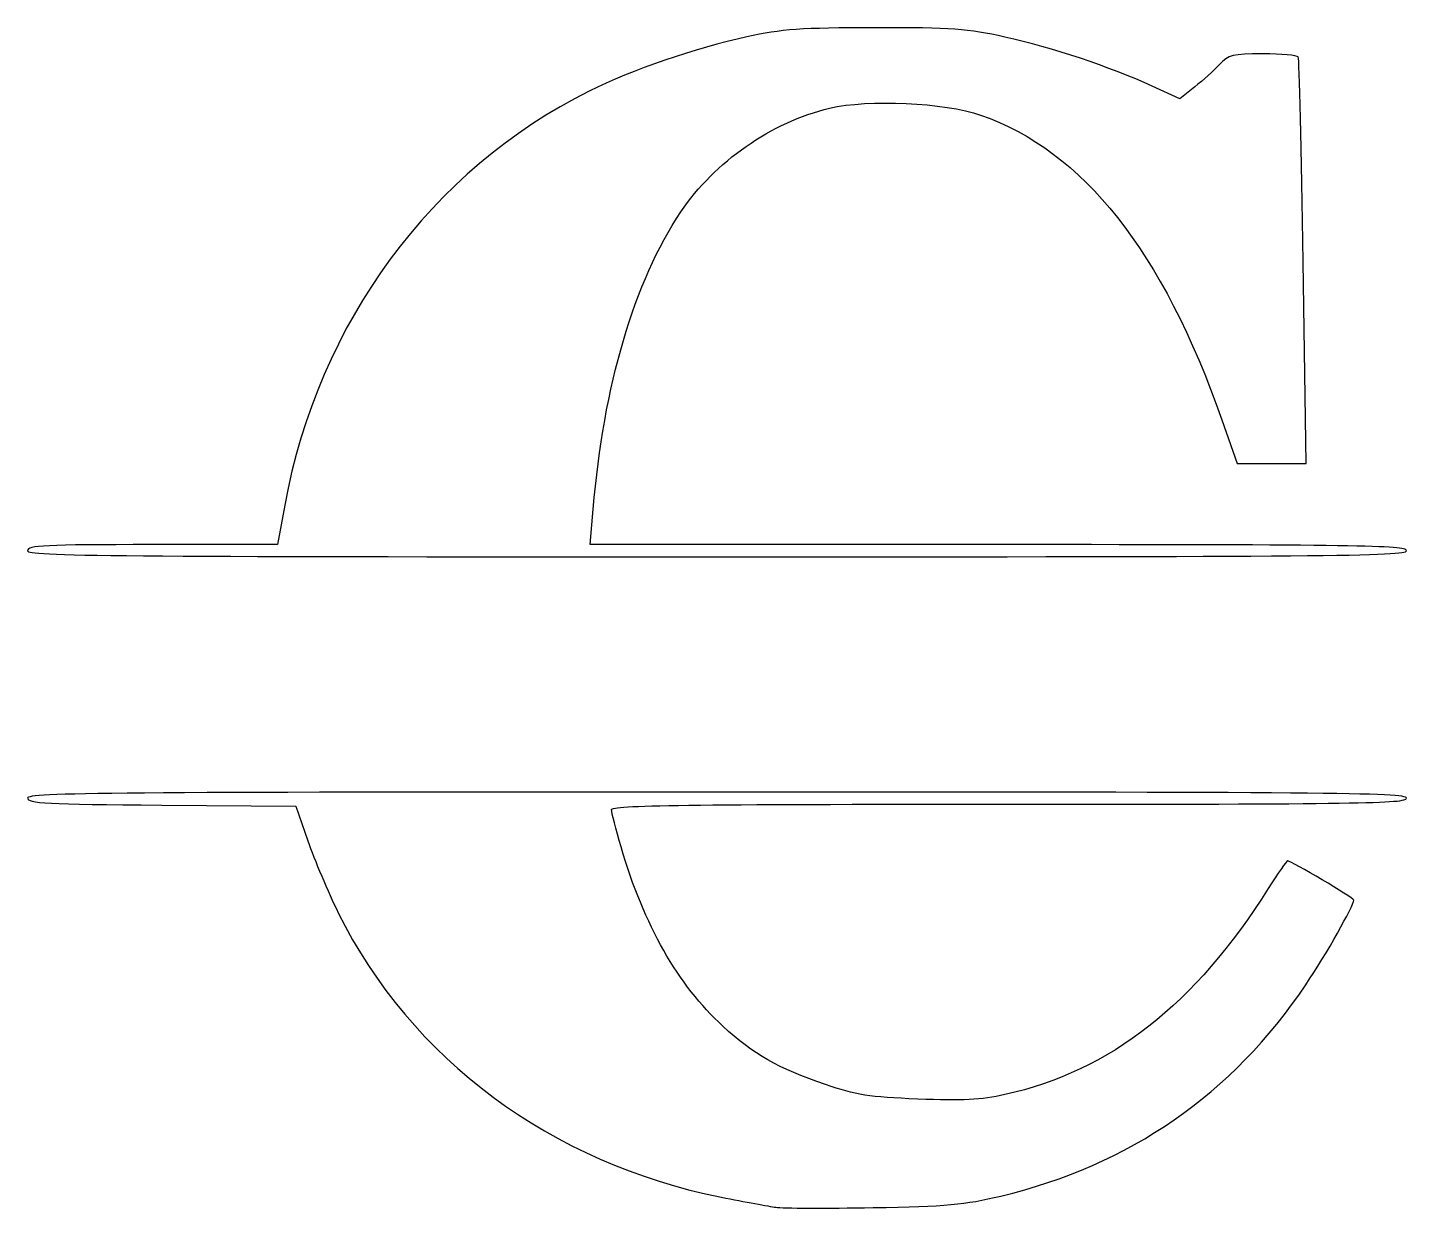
# Model space of a CAD drawing. Header units: centimetres. Extents: x -4.82 to 4.17, y -3.95 to 3.75.
import ezdxf

# ---------------------------------------------------------------- set-up
doc = ezdxf.new("R2010")
doc.units = ezdxf.units.CM
doc.header["$MEASUREMENT"] = 0
doc.layers.add('Layer 1', color=7, linetype='Continuous')

msp = doc.modelspace()

# ---------------------------------------------------------------- linework, layer by layer
at = {"layer": 'Layer 1'}
for points, knots in [([(-4.82461, 0.33779), (-4.82461, 0.37221), (-4.71643, 0.37748), (-4.00974, 0.37748), (-4.00974, 0.37748), (-4.00974, 0.37748), (-3.19487, 0.37748), (-3.19487, 0.37748), (-3.19487, 0.37748), (-3.19487, 0.37748), (-3.14714, 0.63545), (-3.14714, 0.63545), (-3.14714, 0.63545), (-2.92681, 1.82642), (-2.1954, 2.82047), (-1.16013, 3.33595), (-1.16013, 3.33595), (-0.88286, 3.47401), (-0.46645, 3.61762), (-0.13216, 3.69047), (-0.13216, 3.69047), (0.09722, 3.74046), (0.21921, 3.74912), (0.70519, 3.74995), (0.70519, 3.74995), (1.20671, 3.7508), (1.30693, 3.7436), (1.55186, 3.6891), (1.55186, 3.6891), (1.86044, 3.62043), (2.23864, 3.49426), (2.51255, 3.3686), (2.51255, 3.3686), (2.51255, 3.3686), (2.69272, 3.28595), (2.69272, 3.28595), (2.69272, 3.28595), (2.69272, 3.28595), (2.79037, 3.36367), (2.79037, 3.36367), (2.79037, 3.36367), (2.84407, 3.40642), (2.91688, 3.47234), (2.95216, 3.51017), (2.95216, 3.51017), (3.01124, 3.57352), (3.03358, 3.57895), (3.23503, 3.57895), (3.23503, 3.57895), (3.35533, 3.57895), (3.45908, 3.57002), (3.4656, 3.55911), (3.4656, 3.55911), (3.47212, 3.5482), (3.4862, 2.94693), (3.49689, 2.22296), (3.49689, 2.22296), (3.49689, 2.22296), (3.51633, 0.90666), (3.51633, 0.90666), (3.51633, 0.90666), (3.51633, 0.90666), (3.29177, 0.90666), (3.29177, 0.90666), (3.29177, 0.90666), (3.29177, 0.90666), (3.06721, 0.90666), (3.06721, 0.90666), (3.06721, 0.90666), (3.06721, 0.90666), (2.9673, 1.19109), (2.9673, 1.19109), (2.9673, 1.19109), (2.58009, 2.29335), (2.06369, 2.9458), (1.39313, 3.17996), (1.39313, 3.17996), (1.15771, 3.26217), (0.66206, 3.28478), (0.40773, 3.22492), (0.40773, 3.22492), (0.03154, 3.13637), (-0.34424, 2.87436), (-0.56244, 2.54848), (-0.56244, 2.54848), (-0.86717, 2.09336), (-1.0671, 1.41487), (-1.13393, 0.60901), (-1.13393, 0.60901), (-1.13393, 0.60901), (-1.15313, 0.3775), (-1.15313, 0.3775), (-1.15313, 0.3775), (-1.15313, 0.3775), (1.50906, 0.3775), (1.50906, 0.3775), (1.50906, 0.3775), (3.85781, 0.3775), (4.17125, 0.37283), (4.17125, 0.33781), (4.17125, 0.33781), (4.17125, 0.30269), (3.65384, 0.29812), (-0.32667, 0.29812), (-0.32667, 0.29812), (-4.30718, 0.29812), (-4.82459, 0.30269), (-4.82459, 0.33781), (-4.82459, 0.33781), (-4.82459, 0.33781), (-4.82461, 0.33779), (-4.82461, 0.33779)], [0, 0, 0, 0, 0.0344828, 0.0344828, 0.0344828, 0.0344828, 0.0689655, 0.0689655, 0.0689655, 0.0689655, 0.1034483, 0.1034483, 0.1034483, 0.1034483, 0.137931, 0.137931, 0.137931, 0.137931, 0.1724138, 0.1724138, 0.1724138, 0.1724138, 0.2068966, 0.2068966, 0.2068966, 0.2068966, 0.2413793, 0.2413793, 0.2413793, 0.2413793, 0.2758621, 0.2758621, 0.2758621, 0.2758621, 0.3103448, 0.3103448, 0.3103448, 0.3103448, 0.3448276, 0.3448276, 0.3448276, 0.3448276, 0.3793103, 0.3793103, 0.3793103, 0.3793103, 0.4137931, 0.4137931, 0.4137931, 0.4137931, 0.4482759, 0.4482759, 0.4482759, 0.4482759, 0.4827586, 0.4827586, 0.4827586, 0.4827586, 0.5172414, 0.5172414, 0.5172414, 0.5172414, 0.5517241, 0.5517241, 0.5517241, 0.5517241, 0.5862069, 0.5862069, 0.5862069, 0.5862069, 0.6206897, 0.6206897, 0.6206897, 0.6206897, 0.6551724, 0.6551724, 0.6551724, 0.6551724, 0.6896552, 0.6896552, 0.6896552, 0.6896552, 0.7241379, 0.7241379, 0.7241379, 0.7241379, 0.7586207, 0.7586207, 0.7586207, 0.7586207, 0.7931034, 0.7931034, 0.7931034, 0.7931034, 0.8275862, 0.8275862, 0.8275862, 0.8275862, 0.862069, 0.862069, 0.862069, 0.862069, 0.8965517, 0.8965517, 0.8965517, 0.8965517, 0.9310345, 0.9310345, 0.9310345, 0.9310345, 1, 1, 1, 1]), ([(0.05695, -3.94568), (0.01329, -3.93927), (-0.14639, -3.90947), (-0.29789, -3.87946), (-0.29789, -3.87946), (-1.40701, -3.65976), (-2.32539, -2.97802), (-2.79735, -2.02404), (-2.79735, -2.02404), (-2.86406, -1.8892), (-2.95355, -1.67767), (-2.99622, -1.55398), (-2.99622, -1.55398), (-2.99622, -1.55398), (-3.0738, -1.32908), (-3.0738, -1.32908), (-3.0738, -1.32908), (-3.0738, -1.32908), (-3.9492, -1.32211), (-3.9492, -1.32211), (-3.9492, -1.32211), (-4.70304, -1.31611), (-4.8246, -1.30968), (-4.8246, -1.27581), (-4.8246, -1.27581), (-4.8246, -1.24116), (-4.28906, -1.23648), (-0.32668, -1.23648), (-0.32668, -1.23648), (3.65383, -1.23648), (4.17124, -1.24105), (4.17124, -1.27617), (4.17124, -1.27617), (4.17124, -1.31118), (3.8655, -1.31586), (1.57832, -1.31586), (1.57832, -1.31586), (-0.53295, -1.31586), (-1.0146, -1.32226), (-1.0146, -1.35029), (-1.0146, -1.35029), (-1.0146, -1.36923), (-0.98677, -1.47936), (-0.95274, -1.59503), (-0.95274, -1.59503), (-0.80212, -2.10715), (-0.58132, -2.49552), (-0.28797, -2.76432), (-0.28797, -2.76432), (-0.08634, -2.94908), (0.07044, -3.03828), (0.38121, -3.14505), (0.38121, -3.14505), (0.58031, -3.21346), (0.66428, -3.22664), (0.98301, -3.23957), (0.98301, -3.23957), (1.27461, -3.25139), (1.39565, -3.2452), (1.55186, -3.21049), (1.55186, -3.21049), (2.23973, -3.05765), (2.79427, -2.62339), (3.27018, -1.86487), (3.27018, -1.86487), (3.33181, -1.76664), (3.38905, -1.68628), (3.39738, -1.68628), (3.39738, -1.68628), (3.41992, -1.68628), (3.82728, -1.92756), (3.82728, -1.9409), (3.82728, -1.9409), (3.82728, -1.97855), (3.64937, -2.29345), (3.51416, -2.49512), (3.51416, -2.49512), (3.03734, -3.20633), (2.36444, -3.67221), (1.5254, -3.87206), (1.5254, -3.87206), (1.28558, -3.92918), (1.1716, -3.93954), (0.69196, -3.94778), (0.69196, -3.94778), (0.38637, -3.95303), (0.10062, -3.95209), (0.05696, -3.94568), (0.05696, -3.94568), (0.05696, -3.94568), (0.05695, -3.94568), (0.05695, -3.94568)], [0, 0, 0, 0, 0.0416667, 0.0416667, 0.0416667, 0.0416667, 0.0833333, 0.0833333, 0.0833333, 0.0833333, 0.125, 0.125, 0.125, 0.125, 0.1666667, 0.1666667, 0.1666667, 0.1666667, 0.2083333, 0.2083333, 0.2083333, 0.2083333, 0.25, 0.25, 0.25, 0.25, 0.2916667, 0.2916667, 0.2916667, 0.2916667, 0.3333333, 0.3333333, 0.3333333, 0.3333333, 0.375, 0.375, 0.375, 0.375, 0.4166667, 0.4166667, 0.4166667, 0.4166667, 0.4583333, 0.4583333, 0.4583333, 0.4583333, 0.5, 0.5, 0.5, 0.5, 0.5416667, 0.5416667, 0.5416667, 0.5416667, 0.5833333, 0.5833333, 0.5833333, 0.5833333, 0.625, 0.625, 0.625, 0.625, 0.6666667, 0.6666667, 0.6666667, 0.6666667, 0.7083333, 0.7083333, 0.7083333, 0.7083333, 0.75, 0.75, 0.75, 0.75, 0.7916667, 0.7916667, 0.7916667, 0.7916667, 0.8333333, 0.8333333, 0.8333333, 0.8333333, 0.875, 0.875, 0.875, 0.875, 0.9166667, 0.9166667, 0.9166667, 0.9166667, 1, 1, 1, 1])]:
    msp.add_open_spline(points, degree=3, knots=knots, dxfattribs=at)

doc.saveas('drawing.dxf')
